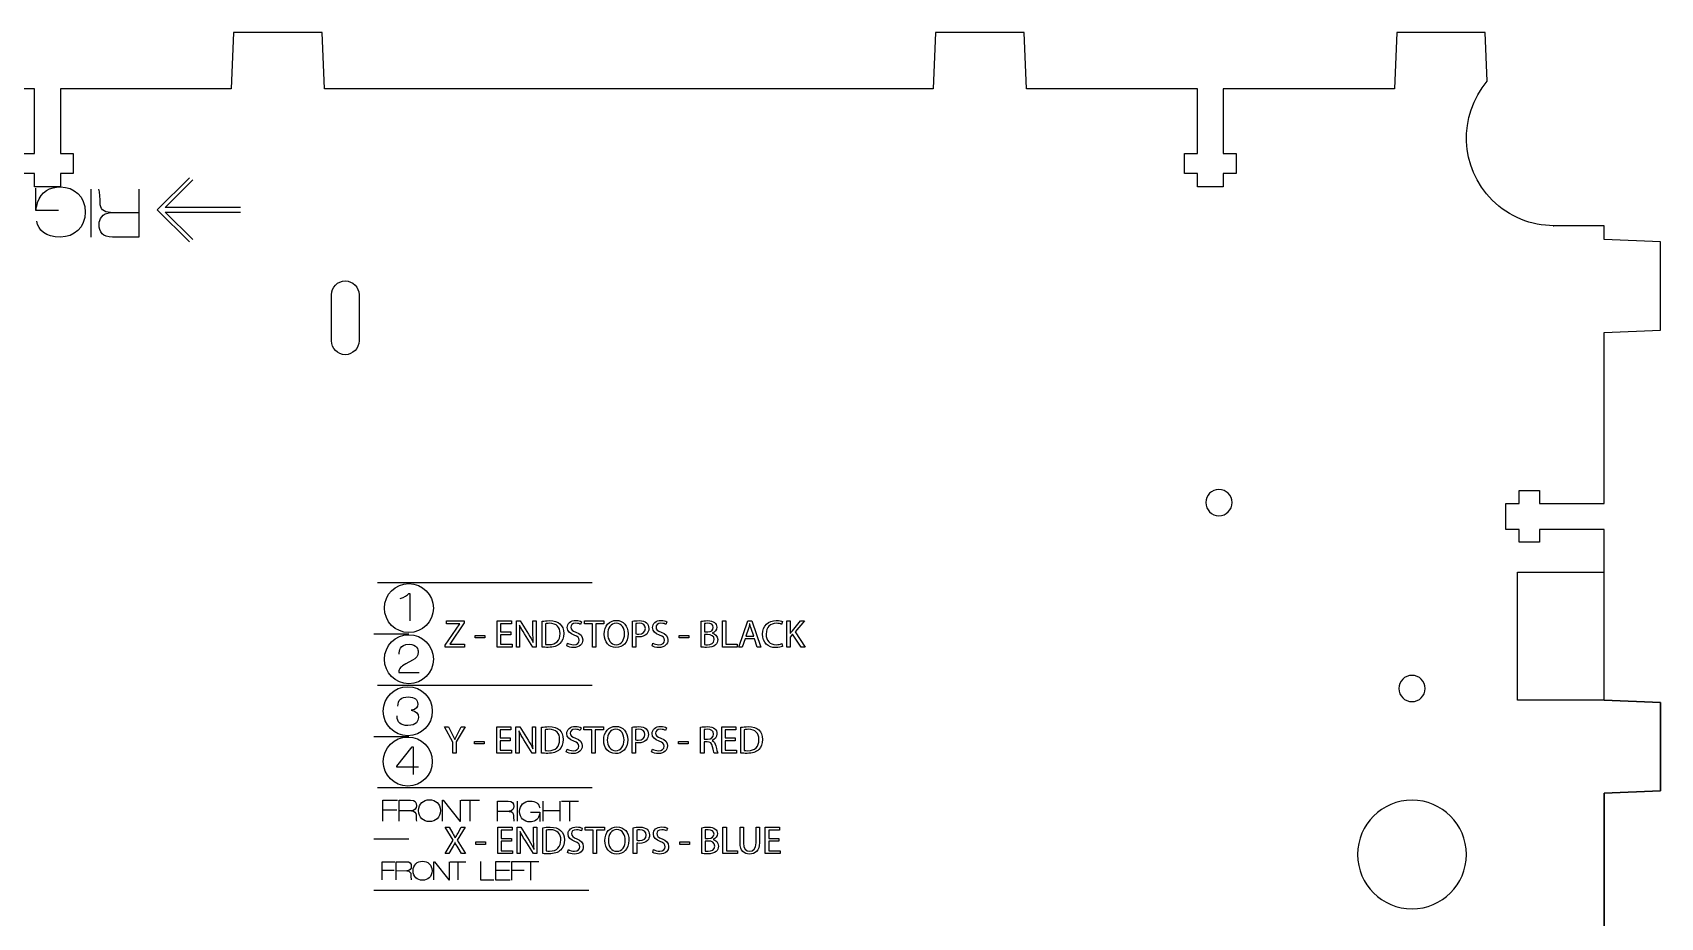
# Model space of a CAD drawing. Header units: millimetres. Extents: x -1200 to 608, y -610 to 472.
# Drawn here: x 431.5 to 608, y 353.8 to 449.9 of the extents above; entities that cross this region are included whole.
import ezdxf

# ---------------------------------------------------------------- set-up
doc = ezdxf.new("R2010")
doc.units = ezdxf.units.MM
for name, color, linetype, true_color in [('CHANGED_PARTS', 3, 'Continuous', 0x00ff00), ('CUTS', 1, 'Continuous', 0xff0000), ('ORIGIONAL_PARTS_THAT_WERE_', 6, 'Continuous', 0xff00ff), ('TEXT', 5, 'Continuous', 0x0000ff)]:
    doc.layers.add(name, color=color, linetype=linetype, true_color=true_color)

msp = doc.modelspace()

# ---------------------------------------------------------------- linework, layer by layer
at = {"layer": 'CHANGED_PARTS'}
for p, q in [((592.68, 398.76), (592.68, 400.16)), ((592.68, 400.16), (594.88, 400.16)), ((594.88, 400.16), (594.88, 398.76)), ((591.24, 395.95), (591.24, 398.76)), ((591.24, 398.76), (592.68, 398.76)), ((594.88, 398.76), (601.9, 398.76)), ((592.68, 395.95), (591.24, 395.95)), ((592.68, 394.56), (592.68, 395.95)), ((601.9, 395.95), (594.88, 395.95)), ((594.88, 395.95), (594.88, 394.56)), ((601.9, 391.32), (601.9, 395.95)), ((594.88, 394.56), (592.68, 394.56)), ((592.5, 377.42), (592.5, 391.32)), ((592.5, 391.32), (601.9, 391.32)), ((601.9, 377.42), (592.5, 377.42)), ((601.9, 377.42), (607.99, 377.17)), ((607.99, 377.17), (607.99, 367.57)), ((607.99, 367.57), (601.9, 367.32)), ((601.9, 367.32), (601.9, 340.36))]:
    msp.add_line(p, q, dxfattribs=at)
at = {"layer": 'CUTS', "color": 1, "true_color": 0xff0000}
for points in [[(589.22, 444.57), (589, 449.85), (579.4, 449.85), (579.15, 443.76), (560.6, 443.76), (560.6, 436.74), (562, 436.74), (562, 434.54), (560.6, 434.54), (560.6, 433.1), (557.8, 433.1), (557.8, 434.54), (556.4, 434.54), (556.4, 436.74), (557.8, 436.74), (557.8, 443.76), (539.25, 443.76), (539, 449.85), (529.4, 449.85), (529.15, 443.76), (463.16, 443.76), (462.91, 449.85), (453.31, 449.85), (453.06, 443.76), (434.53, 443.76), (434.53, 436.74), (435.93, 436.74), (435.93, 434.54), (434.53, 434.54), (434.53, 433.1), (431.73, 433.1), (431.73, 434.54), (430.33, 434.54)], [(430.33, 436.74), (431.73, 436.74), (431.73, 443.76), (413.16, 443.76)], [(601.9, 398.76), (601.9, 417.31), (607.99, 417.56), (607.99, 427.16), (601.9, 427.41), (601.9, 428.89), (596.36, 428.89), (596.42, 428.89)], [(463.91, 416.4), (463.91, 421.4)], [(466.91, 421.4), (466.91, 416.4), (466.91, 416.4)]]:
    msp.add_lwpolyline(points, dxfattribs=at)
for points in [[(589.74, 431.67), (586.21, 435.21), (586.04, 440.83), (589.22, 444.57)], [(596.42, 428.89), (594, 428.9), (591.59, 429.83), (589.74, 431.67)], [(463.91, 421.4), (463.91, 422.23), (464.58, 422.9), (465.41, 422.9)], [(465.41, 422.9), (466.24, 422.9), (466.91, 422.23), (466.91, 421.4)], [(465.41, 414.9), (464.58, 414.9), (463.91, 415.58), (463.91, 416.4)], [(466.91, 416.4), (466.91, 415.58), (466.24, 414.9), (465.41, 414.9)], [(560.12, 400.28), (559.33, 400.28), (558.7, 399.64), (558.7, 398.86)], [(558.7, 398.86), (558.7, 398.07), (559.33, 397.43), (560.12, 397.43)], [(561.55, 398.86), (561.55, 399.64), (560.91, 400.28), (560.12, 400.28)], [(560.12, 397.43), (560.91, 397.43), (561.55, 398.07), (561.55, 398.86)], [(581.05, 380.11), (580.27, 380.11), (579.63, 379.47), (579.63, 378.68)], [(582.48, 378.68), (582.48, 379.47), (581.84, 380.11), (581.05, 380.11)], [(579.63, 378.68), (579.63, 377.89), (580.27, 377.26), (581.05, 377.26)], [(581.05, 377.26), (581.84, 377.26), (582.48, 377.89), (582.48, 378.68)], [(581.06, 366.58), (577.8, 366.58), (575.15, 363.94), (575.16, 360.68)], [(586.95, 360.68), (586.95, 363.94), (584.31, 366.58), (581.06, 366.58)], [(575.16, 360.68), (575.16, 357.42), (577.8, 354.78), (581.06, 354.78)], [(581.06, 354.78), (584.31, 354.78), (586.95, 357.42), (586.95, 360.68)]]:
    msp.add_open_spline(points, degree=3, dxfattribs=at)
at = {"layer": 'ORIGIONAL_PARTS_THAT_WERE_', "color": 6, "true_color": 0xff00ff}
msp.add_lwpolyline([(601.9, 340.87), (601.9, 367.32), (607.99, 367.57), (607.99, 377.17), (601.9, 377.42), (601.9, 395.95), (594.88, 395.95), (594.88, 394.56), (592.68, 394.56), (592.68, 395.95), (591.24, 395.95), (591.24, 398.76), (592.68, 398.76), (592.68, 400.16), (594.88, 400.16), (594.88, 398.76), (601.9, 398.76), (601.9, 398.76)], dxfattribs=at)
at = {"layer": 'TEXT', "color": 5, "true_color": 0x0000ff}
for points in [[(434.34, 430.54), (431.88, 430.54), (431.88, 432.98)], [(437.86, 427.65), (437.86, 432.87)], [(443.04, 432.87), (443.04, 427.66), (440.17, 427.66)], [(448.52, 427.15), (445.04, 430.63), (448.52, 434.1)], [(454.07, 430.88), (445.9, 430.88), (448.9, 433.88)], [(439.97, 430.32), (439.98, 430.33)], [(439.98, 430.33), (443.04, 430.34)], [(448.89, 427.39), (445.9, 430.38), (454.07, 430.38)], [(468.9, 390.17), (492.18, 390.17)], [(472.3, 389.01), (472.42, 389.01), (472.42, 386.03)], [(476.25, 383.39), (477.83, 385.7), (477.83, 385.72), (476.39, 385.72), (476.39, 386.03), (478.31, 386.03), (478.31, 385.8), (476.74, 383.5), (476.74, 383.48), (478.33, 383.48), (478.33, 383.17), (476.25, 383.17), (476.25, 383.39), (476.25, 383.39)], [(483.35, 384.51), (482.25, 384.51), (482.25, 383.48), (483.49, 383.48), (483.49, 383.17), (481.88, 383.17), (481.88, 386.03), (483.42, 386.03), (483.42, 385.72), (482.25, 385.72), (482.25, 384.82), (483.35, 384.82), (483.35, 384.51), (483.35, 384.51)], [(483.96, 383.17), (483.96, 386.03), (484.37, 386.03), (485.28, 384.58)], [(484.3, 385.57), (484.29, 385.57)], [(485.76, 384.83), (485.76, 386.03), (486.1, 386.03), (486.1, 383.17), (485.73, 383.17), (484.83, 384.62)], [(486.75, 383.18), (486.75, 385.98), (486.75, 385.98)], [(487.12, 385.72), (487.12, 383.46), (487.12, 383.46)], [(491.03, 385.93), (490.93, 385.63)], [(492.2, 385.71), (491.33, 385.71), (491.33, 386.03), (493.44, 386.03), (493.44, 385.71), (492.57, 385.71), (492.57, 383.17), (492.2, 383.17), (492.2, 385.71), (492.2, 385.71)], [(496.93, 384.32), (496.93, 383.17), (496.56, 383.17), (496.56, 385.99), (496.56, 385.99)], [(496.93, 385.73), (496.93, 384.62), (496.93, 384.62)], [(500.28, 385.93), (500.18, 385.63)], [(504, 383.18), (504, 385.98), (504, 385.98)], [(504.36, 385.74), (504.36, 384.82), (504.36, 384.82)], [(504.36, 384.82), (504.7, 384.82)], [(506.29, 386.03), (506.66, 386.03), (506.66, 383.48), (507.88, 383.48), (507.88, 383.17), (506.29, 383.17), (506.29, 386.03), (506.29, 386.03)], [(508.75, 384.07), (508.45, 383.17), (508.07, 383.17), (509.05, 386.03), (509.49, 386.03), (510.46, 383.17), (510.07, 383.17), (509.76, 384.07), (508.75, 384.07), (508.75, 384.07)], [(509.11, 385.18), (508.83, 384.36), (509.69, 384.36), (509.69, 384.36)], [(509.26, 385.7), (509.25, 385.7)], [(509.69, 384.36), (509.41, 385.18)], [(512.81, 385.95), (512.72, 385.64)], [(513.27, 386.03), (513.64, 386.03), (513.64, 384.65), (513.65, 384.65)], [(513.88, 384.96), (514.75, 386.03), (515.2, 386.03), (514.17, 384.82), (515.28, 383.17), (514.85, 383.17), (513.91, 384.57), (513.64, 384.26), (513.64, 383.17), (513.27, 383.17), (513.27, 386.03), (513.27, 386.03)], [(468.52, 384.61), (472.31, 384.61)], [(479.49, 384.45), (480.53, 384.45), (480.53, 384.18), (479.49, 384.18), (479.49, 384.45), (479.49, 384.45)], [(484.31, 384.39), (484.31, 383.17), (483.96, 383.17), (483.96, 383.17)], [(485.79, 383.66), (485.8, 383.66)], [(489.43, 383.31), (489.52, 383.62), (489.52, 383.62)], [(498.67, 383.31), (498.77, 383.62), (498.77, 383.62)], [(501.6, 384.45), (502.65, 384.45), (502.65, 384.18), (501.6, 384.18), (501.6, 384.45), (501.6, 384.45)], [(504.67, 384.54), (504.36, 384.54), (504.36, 383.45), (504.36, 383.45)], [(505.21, 384.71), (505.21, 384.7)], [(512.73, 383.56), (512.8, 383.26), (512.8, 383.26)], [(472.71, 381.75), (471.98, 381.37)], [(471.21, 380.44), (473.42, 380.44)], [(468.9, 379.05), (492.18, 379.05)], [(472.57, 376.33), (472.57, 376.32)], [(477.08, 371.67), (477.08, 372.88), (476.18, 374.53), (476.6, 374.53), (477, 373.74)], [(477.58, 373.74), (477.99, 374.53), (478.41, 374.53), (477.45, 372.89), (477.45, 371.67), (477.08, 371.67), (477.08, 371.67)], [(483.3, 373.01), (482.2, 373.01), (482.2, 371.98), (483.43, 371.98), (483.43, 371.67), (481.83, 371.67), (481.83, 374.53), (483.37, 374.53), (483.37, 374.22), (482.2, 374.22), (482.2, 373.32), (483.3, 373.32), (483.3, 373.01), (483.3, 373.01)], [(483.91, 371.67), (483.91, 374.53), (484.32, 374.53), (485.23, 373.08)], [(485.71, 373.33), (485.71, 374.53), (486.05, 374.53), (486.05, 371.67), (485.68, 371.67), (484.78, 373.12)], [(486.7, 371.68), (486.7, 374.48), (486.7, 374.48)], [(487.07, 374.22), (487.07, 371.96), (487.07, 371.96)], [(490.98, 374.43), (490.88, 374.13)], [(492.15, 374.21), (491.28, 374.21), (491.28, 374.53), (493.39, 374.53), (493.39, 374.21), (492.52, 374.21), (492.52, 371.67), (492.15, 371.67), (492.15, 374.21), (492.15, 374.21)], [(496.88, 372.82), (496.88, 371.67), (496.51, 371.67), (496.51, 374.49), (496.51, 374.49)], [(496.88, 374.23), (496.88, 373.12), (496.88, 373.12)], [(500.23, 374.43), (500.13, 374.13)], [(504.66, 372.91), (504.31, 372.91), (504.31, 371.67), (503.94, 371.67), (503.94, 374.49), (503.94, 374.49)], [(504.31, 374.23), (504.31, 373.19), (504.31, 373.19)], [(507.69, 373.01), (506.59, 373.01), (506.59, 371.98), (507.83, 371.98), (507.83, 371.67), (506.22, 371.67), (506.22, 374.53), (507.76, 374.53), (507.76, 374.22), (506.59, 374.22), (506.59, 373.32), (507.69, 373.32), (507.69, 373.01), (507.69, 373.01)], [(508.31, 371.68), (508.31, 374.48), (508.31, 374.48)], [(508.67, 374.22), (508.67, 371.96), (508.67, 371.96)], [(468.52, 373.49), (472.31, 373.49)], [(477.28, 373.15), (477.29, 373.15)], [(479.44, 372.95), (480.48, 372.95), (480.48, 372.68), (479.44, 372.68), (479.44, 372.95), (479.44, 372.95)], [(484.26, 372.89), (484.26, 371.67), (483.91, 371.67), (483.91, 371.67)], [(484.25, 374.07), (484.23, 374.07)], [(501.55, 372.95), (502.6, 372.95), (502.6, 372.68), (501.55, 372.68), (501.55, 372.95), (501.55, 372.95)], [(504.31, 373.19), (504.69, 373.19)], [(505.17, 373.04), (505.17, 373.03)], [(472.77, 370.16), (471.01, 370.16), (471.01, 370.27), (472.66, 372.35), (472.77, 372.35), (472.77, 370.16)], [(485.74, 372.16), (485.75, 372.16)], [(489.37, 371.81), (489.47, 372.12), (489.47, 372.12)], [(498.62, 371.81), (498.72, 372.12), (498.72, 372.12)], [(505.8, 371.67), (505.42, 371.67)], [(473.37, 370.16), (472.77, 370.16), (472.77, 369.37)], [(468.9, 367.93), (492.18, 367.93)], [(469.49, 364.3), (469.49, 366.57), (471.09, 366.57)], [(469.49, 365.52), (470.99, 365.52)], [(471.25, 364.3), (471.25, 366.57), (472.5, 366.57)], [(472.59, 365.41), (472.59, 365.41), (471.25, 365.4)], [(475.95, 364.3), (475.95, 366.57), (476.04, 366.57), (477.82, 364.3), (477.9, 364.3), (477.9, 366.57)], [(477.99, 366.57), (479.95, 366.57)], [(478.97, 364.3), (478.97, 366.57)], [(481.91, 364.31), (481.91, 366.47), (483.09, 366.47)], [(483.17, 365.37), (483.17, 365.36), (481.91, 365.36)], [(484.05, 366.47), (484.05, 364.31)], [(486.85, 364.31), (486.85, 366.47)], [(486.85, 365.47), (488.69, 365.47)], [(488.69, 366.47), (488.69, 364.31)], [(488.84, 366.47), (490.7, 366.47)], [(489.74, 364.31), (489.74, 366.45)], [(477, 361.4), (476.65, 360.77), (476.23, 360.77), (477.1, 362.22), (476.26, 363.63), (476.69, 363.63), (477.07, 362.96)], [(477.6, 362.96), (477.99, 363.63), (478.41, 363.63), (477.55, 362.24), (478.43, 360.77), (478.01, 360.77), (478.01, 360.77)], [(483.43, 362.11), (482.33, 362.11), (482.33, 361.08), (483.56, 361.08), (483.56, 360.77), (481.95, 360.77), (481.95, 363.63), (483.5, 363.63), (483.5, 363.32), (482.33, 363.32), (482.33, 362.42), (483.43, 362.42), (483.43, 362.11), (483.43, 362.11)], [(484.04, 360.77), (484.04, 363.63), (484.45, 363.63), (485.36, 362.18)], [(485.83, 362.43), (485.83, 363.63), (486.18, 363.63), (486.18, 360.77), (485.81, 360.77), (484.9, 362.22)], [(485.5, 365.28), (486.52, 365.28), (486.52, 364.27)], [(486.83, 360.78), (486.83, 363.58), (486.83, 363.58)], [(492.27, 363.31), (491.41, 363.31), (491.41, 363.63), (493.52, 363.63), (493.52, 363.31), (492.65, 363.31), (492.65, 360.77), (492.27, 360.77), (492.27, 363.31), (492.27, 363.31)], [(497.01, 361.92), (497.01, 360.77), (496.64, 360.77), (496.64, 363.59), (496.64, 363.59)], [(504.07, 360.78), (504.07, 363.58), (504.07, 363.58)], [(506.36, 363.63), (506.73, 363.63), (506.73, 361.08), (507.95, 361.08), (507.95, 360.77), (506.36, 360.77), (506.36, 363.63), (506.36, 363.63)], [(508.21, 361.95), (508.21, 363.63), (508.58, 363.63), (508.58, 363.63)], [(508.58, 363.63), (508.58, 361.93)], [(509.94, 361.93), (509.94, 363.63), (510.31, 363.63), (510.31, 361.96)], [(512.42, 362.11), (511.32, 362.11), (511.32, 361.08), (512.56, 361.08), (512.56, 360.77), (510.95, 360.77), (510.95, 363.63), (512.49, 363.63), (512.49, 363.32), (511.32, 363.32), (511.32, 362.42), (512.42, 362.42), (512.42, 362.11), (512.42, 362.11)], [(468.52, 362.37), (472.31, 362.37)], [(477.31, 361.97), (477.3, 361.97)], [(477.33, 362.48), (477.34, 362.48)], [(479.57, 362.05), (480.61, 362.05), (480.61, 361.78), (479.57, 361.78), (479.57, 362.05), (479.57, 362.05)], [(484.39, 361.99), (484.39, 360.77), (484.04, 360.77), (484.04, 360.77)], [(484.37, 363.17), (484.36, 363.17)], [(487.19, 363.32), (487.19, 361.06), (487.19, 361.06)], [(491.11, 363.53), (491.01, 363.23)], [(497.01, 363.33), (497.01, 362.22), (497.01, 362.22)], [(500.35, 363.53), (500.25, 363.23)], [(501.68, 362.05), (502.73, 362.05), (502.73, 361.78), (501.68, 361.78), (501.68, 362.05), (501.68, 362.05)], [(504.44, 363.34), (504.44, 362.42), (504.44, 362.42)], [(504.44, 362.42), (504.77, 362.42)], [(504.74, 362.14), (504.44, 362.14), (504.44, 361.05), (504.44, 361.05)], [(505.28, 362.31), (505.28, 362.3)], [(478.01, 360.77), (477.64, 361.4)], [(485.86, 361.26), (485.88, 361.26)], [(489.5, 360.91), (489.6, 361.22), (489.6, 361.22)], [(498.75, 360.91), (498.84, 361.22), (498.84, 361.22)], [(469.4, 357.93), (469.4, 359.9), (470.79, 359.9)], [(469.4, 358.98), (470.71, 358.98)], [(470.93, 357.93), (470.93, 359.9), (472.02, 359.9)], [(472.09, 358.89), (470.93, 358.88)], [(472.1, 358.89), (472.09, 358.89)], [(475.02, 357.93), (475.02, 359.9), (475.09, 359.9), (476.65, 357.93), (476.71, 357.93), (476.71, 359.9)], [(476.79, 359.9), (478.5, 359.9)], [(477.65, 357.93), (477.65, 359.9)], [(481.52, 357.91), (480.11, 357.91), (480.11, 359.92)], [(483.3, 357.91), (481.72, 357.91), (481.72, 359.92), (483.28, 359.92)], [(481.72, 358.99), (483.22, 358.99)], [(483.47, 357.91), (483.47, 359.92), (484.88, 359.92)], [(483.47, 358.99), (484.8, 358.99)], [(484.66, 359.92), (486.4, 359.92)], [(485.54, 357.91), (485.54, 359.92)], [(468.52, 356.81), (491.81, 356.81)]]:
    msp.add_lwpolyline(points, dxfattribs=at)
for points in [[(432.06, 431.41), (432.43, 432.61), (433.44, 433.1), (434.53, 433.1)], [(434.53, 433.1), (436.02, 433.1), (437.23, 432.1), (437.23, 430.38)], [(438.83, 431.43), (438.83, 431.62), (438.81, 432.66), (438.71, 432.87)], [(431.88, 430.54), (431.96, 431.14), (432.06, 431.41), (432.06, 431.41)], [(439.98, 430.33), (439.18, 430.34), (438.83, 430.71), (438.83, 431.43)], [(434.53, 427.66), (432.9, 427.66), (432.15, 428.38), (431.96, 429.39)], [(437.23, 430.38), (437.23, 428.66), (436.02, 427.66), (434.53, 427.66)], [(438.73, 429.08), (438.73, 429.57), (439.07, 430.27), (439.97, 430.32)], [(440.17, 427.66), (439.13, 427.66), (438.73, 428.15), (438.73, 429.08)], [(469.66, 387.42), (469.66, 388.89), (470.85, 390.07), (472.31, 390.07)], [(472.31, 390.07), (473.78, 390.07), (474.97, 388.88), (474.97, 387.42)], [(471.37, 388.44), (471.82, 388.56), (472.13, 388.8), (472.3, 389.01)], [(472.31, 384.76), (470.85, 384.76), (469.66, 385.95), (469.66, 387.42)], [(474.97, 387.42), (474.97, 385.95), (473.78, 384.76), (472.31, 384.76)], [(484.29, 385.57), (484.31, 385.21), (484.31, 384.87), (484.31, 384.39)], [(484.83, 384.62), (484.63, 384.94), (484.44, 385.26), (484.3, 385.57)], [(485.8, 383.66), (485.77, 384.04), (485.76, 384.39), (485.76, 384.83)], [(486.75, 385.98), (486.97, 386.02), (487.24, 386.05), (487.53, 386.05)], [(487.55, 385.76), (487.36, 385.76), (487.22, 385.74), (487.12, 385.72)], [(487.53, 386.05), (488.06, 386.05), (488.44, 385.92), (488.69, 385.69)], [(488.7, 384.65), (488.71, 385.33), (488.33, 385.76), (487.55, 385.76)], [(488.69, 385.69), (488.95, 385.46), (489.09, 385.13), (489.09, 384.67)], [(489.48, 385.3), (489.48, 385.74), (489.85, 386.07), (490.41, 386.07)], [(490.24, 384.49), (489.77, 384.65), (489.48, 384.9), (489.48, 385.3)], [(490.39, 385.77), (490, 385.77), (489.86, 385.53), (489.86, 385.34)], [(489.86, 385.34), (489.86, 385.07), (490.03, 384.94), (490.42, 384.79)], [(490.93, 385.63), (490.84, 385.69), (490.65, 385.77), (490.39, 385.77)], [(490.41, 386.07), (490.69, 386.07), (490.91, 386), (491.03, 385.93)], [(490.42, 384.79), (490.91, 384.6), (491.15, 384.37), (491.15, 383.95)], [(493.48, 384.58), (493.48, 385.48), (494.03, 386.08), (494.8, 386.08)], [(494.78, 385.78), (494.17, 385.78), (493.87, 385.21), (493.87, 384.59)], [(495.69, 384.61), (495.69, 385.18), (495.4, 385.78), (494.78, 385.78)], [(494.8, 386.08), (495.58, 386.08), (496.08, 385.48), (496.08, 384.63)], [(496.56, 385.99), (496.74, 386.02), (496.97, 386.05), (497.27, 386.05)], [(497.28, 385.76), (497.12, 385.76), (496.99, 385.74), (496.93, 385.73)], [(497.24, 384.59), (497.68, 384.59), (497.95, 384.81), (497.95, 385.19)], [(497.27, 386.05), (497.63, 386.05), (497.9, 385.96), (498.07, 385.81)], [(497.95, 385.19), (497.95, 385.57), (497.68, 385.76), (497.28, 385.76)], [(498.07, 385.81), (498.22, 385.67), (498.32, 385.47), (498.32, 385.21)], [(498.32, 385.21), (498.32, 384.96), (498.24, 384.75), (498.1, 384.6)], [(498.73, 385.3), (498.73, 385.74), (499.1, 386.07), (499.65, 386.07)], [(499.48, 384.49), (499.02, 384.65), (498.73, 384.9), (498.73, 385.3)], [(499.64, 385.77), (499.25, 385.77), (499.1, 385.53), (499.1, 385.34)], [(499.1, 385.34), (499.1, 385.07), (499.28, 384.94), (499.67, 384.79)], [(500.18, 385.63), (500.09, 385.69), (499.9, 385.77), (499.64, 385.77)], [(499.65, 386.07), (499.94, 386.07), (500.16, 386), (500.28, 385.93)], [(499.67, 384.79), (500.15, 384.6), (500.39, 384.37), (500.39, 383.95)], [(504, 385.98), (504.16, 386.02), (504.42, 386.05), (504.67, 386.05)], [(504.69, 385.76), (504.52, 385.76), (504.42, 385.75), (504.36, 385.74)], [(504.67, 386.05), (505.04, 386.05), (505.27, 385.98), (505.45, 385.84)], [(505.31, 385.3), (505.31, 385.63), (505.06, 385.76), (504.69, 385.76)], [(504.7, 384.82), (505.08, 384.82), (505.31, 385.02), (505.31, 385.3)], [(505.69, 385.34), (505.69, 385.06), (505.5, 384.82), (505.21, 384.71)], [(505.45, 385.84), (505.6, 385.73), (505.69, 385.56), (505.69, 385.34)], [(509.25, 385.7), (509.21, 385.53), (509.16, 385.36), (509.11, 385.18)], [(509.41, 385.18), (509.34, 385.37), (509.3, 385.53), (509.26, 385.7)], [(510.65, 384.57), (510.65, 385.47), (511.25, 386.07), (512.14, 386.07)], [(512.15, 385.76), (511.48, 385.76), (511.04, 385.34), (511.04, 384.59)], [(512.14, 386.07), (512.49, 386.07), (512.72, 386), (512.81, 385.95)], [(512.72, 385.64), (512.58, 385.71), (512.39, 385.76), (512.15, 385.76)], [(513.65, 384.65), (513.73, 384.76), (513.8, 384.86), (513.88, 384.96)], [(469.66, 381.86), (469.66, 383.33), (470.85, 384.52), (472.31, 384.52)], [(471.27, 382.43), (471.27, 382.75), (471.28, 383.48), (472.33, 383.48)], [(472.31, 384.52), (473.78, 384.52), (474.97, 383.33), (474.97, 381.86)], [(472.33, 383.48), (473.17, 383.48), (473.33, 382.93), (473.33, 382.65)], [(485.28, 384.58), (485.49, 384.25), (485.66, 383.95), (485.79, 383.66)], [(487.42, 383.15), (487.15, 383.15), (486.94, 383.16), (486.75, 383.18)], [(487.12, 383.46), (487.21, 383.45), (487.35, 383.45), (487.49, 383.45)], [(488.68, 383.56), (488.41, 383.29), (487.97, 383.15), (487.42, 383.15)], [(487.49, 383.45), (488.28, 383.45), (488.7, 383.88), (488.7, 384.65)], [(489.09, 384.67), (489.09, 384.2), (488.95, 383.82), (488.68, 383.56)], [(490.15, 383.13), (489.88, 383.13), (489.58, 383.21), (489.43, 383.31)], [(489.52, 383.62), (489.69, 383.52), (489.92, 383.44), (490.18, 383.44)], [(491.15, 383.95), (491.15, 383.51), (490.83, 383.13), (490.15, 383.13)], [(490.18, 383.44), (490.55, 383.44), (490.77, 383.64), (490.77, 383.92)], [(490.77, 383.92), (490.77, 384.19), (490.62, 384.34), (490.24, 384.49)], [(494.76, 383.13), (494, 383.13), (493.48, 383.72), (493.48, 384.58)], [(493.87, 384.59), (493.87, 383.97), (494.2, 383.43), (494.78, 383.43)], [(496.08, 384.63), (496.08, 383.65), (495.49, 383.13), (494.76, 383.13)], [(494.78, 383.43), (495.36, 383.43), (495.69, 383.97), (495.69, 384.61)], [(496.93, 384.62), (497.01, 384.6), (497.11, 384.59), (497.24, 384.59)], [(497.23, 384.29), (497.12, 384.29), (497.02, 384.3), (496.93, 384.32)], [(498.1, 384.6), (497.9, 384.4), (497.59, 384.29), (497.23, 384.29)], [(499.4, 383.13), (499.12, 383.13), (498.82, 383.21), (498.67, 383.31)], [(498.77, 383.62), (498.93, 383.52), (499.17, 383.44), (499.42, 383.44)], [(500.39, 383.95), (500.39, 383.51), (500.07, 383.13), (499.4, 383.13)], [(499.42, 383.44), (499.8, 383.44), (500.02, 383.64), (500.02, 383.92)], [(500.02, 383.92), (500.02, 384.19), (499.87, 384.34), (499.48, 384.49)], [(504.57, 383.15), (504.31, 383.15), (504.12, 383.17), (504, 383.18)], [(504.36, 383.45), (504.44, 383.44), (504.54, 383.44), (504.67, 383.44)], [(505.55, 383.42), (505.35, 383.23), (505.03, 383.15), (504.57, 383.15)], [(505.41, 383.99), (505.41, 384.38), (505.07, 384.54), (504.67, 384.54)], [(504.67, 383.44), (505.05, 383.44), (505.41, 383.58), (505.41, 383.99)], [(505.21, 384.7), (505.48, 384.63), (505.79, 384.41), (505.79, 383.99)], [(505.79, 383.99), (505.79, 383.74), (505.7, 383.55), (505.55, 383.42)], [(512.05, 383.13), (511.25, 383.13), (510.65, 383.64), (510.65, 384.57)], [(511.04, 384.59), (511.04, 383.88), (511.44, 383.44), (512.13, 383.44)], [(512.8, 383.26), (512.67, 383.2), (512.4, 383.13), (512.05, 383.13)], [(512.13, 383.44), (512.36, 383.44), (512.58, 383.49), (512.73, 383.56)], [(472.31, 379.21), (470.85, 379.21), (469.66, 380.39), (469.66, 381.86)], [(471.98, 381.37), (471.44, 381.06), (471.21, 380.88), (471.21, 380.44)], [(474.97, 381.86), (474.97, 380.39), (473.78, 379.21), (472.31, 379.21)], [(473.33, 382.65), (473.33, 382.21), (473.07, 381.96), (472.71, 381.75)], [(469.53, 376.23), (469.53, 377.69), (470.72, 378.88), (472.19, 378.88)], [(471.12, 376.78), (471.15, 377.4), (471.42, 377.78), (472.25, 377.78)], [(472.19, 378.88), (473.66, 378.88), (474.85, 377.69), (474.85, 376.23)], [(472.25, 377.78), (472.96, 377.78), (473.27, 377.46), (473.27, 377)], [(472.19, 373.57), (470.72, 373.57), (469.53, 374.76), (469.53, 376.23)], [(474.85, 376.23), (474.85, 374.76), (473.66, 373.57), (472.19, 373.57)], [(473.27, 377), (473.27, 376.71), (473.1, 376.39), (472.57, 376.33)], [(472.57, 376.32), (473.15, 376.26), (473.34, 375.93), (473.34, 375.53)], [(471.04, 375.65), (471.04, 375.68), (471.04, 375.71), (471.04, 375.74)], [(472.19, 374.67), (471.41, 374.67), (471.04, 375.06), (471.04, 375.65)], [(473.34, 375.53), (473.34, 375.2), (473.13, 374.67), (472.19, 374.67)], [(486.7, 374.48), (486.92, 374.52), (487.19, 374.55), (487.48, 374.55)], [(487.5, 374.26), (487.31, 374.26), (487.16, 374.24), (487.07, 374.22)], [(487.48, 374.55), (488.01, 374.55), (488.39, 374.42), (488.64, 374.19)], [(488.65, 373.15), (488.66, 373.83), (488.28, 374.26), (487.5, 374.26)], [(488.64, 374.19), (488.89, 373.96), (489.04, 373.63), (489.04, 373.17)], [(489.43, 373.8), (489.43, 374.24), (489.8, 374.57), (490.36, 374.57)], [(490.34, 374.27), (489.95, 374.27), (489.81, 374.04), (489.81, 373.84)], [(490.88, 374.13), (490.79, 374.19), (490.6, 374.27), (490.34, 374.27)], [(490.36, 374.57), (490.64, 374.57), (490.86, 374.5), (490.98, 374.43)], [(493.43, 373.08), (493.43, 373.98), (493.98, 374.58), (494.75, 374.58)], [(494.73, 374.28), (494.12, 374.28), (493.82, 373.71), (493.82, 373.09)], [(495.64, 373.11), (495.64, 373.68), (495.35, 374.28), (494.73, 374.28)], [(494.75, 374.58), (495.53, 374.58), (496.03, 373.98), (496.03, 373.13)], [(496.51, 374.49), (496.69, 374.52), (496.92, 374.55), (497.22, 374.55)], [(497.23, 374.26), (497.07, 374.26), (496.94, 374.24), (496.88, 374.23)], [(497.22, 374.55), (497.58, 374.55), (497.85, 374.46), (498.02, 374.31)], [(497.9, 373.69), (497.9, 374.07), (497.63, 374.26), (497.23, 374.26)], [(498.02, 374.31), (498.17, 374.17), (498.27, 373.97), (498.27, 373.71)], [(498.68, 373.8), (498.68, 374.24), (499.05, 374.57), (499.6, 374.57)], [(499.59, 374.27), (499.2, 374.27), (499.05, 374.04), (499.05, 373.84)], [(500.13, 374.13), (500.04, 374.19), (499.85, 374.27), (499.59, 374.27)], [(499.6, 374.57), (499.89, 374.57), (500.11, 374.5), (500.23, 374.43)], [(503.94, 374.49), (504.13, 374.52), (504.4, 374.55), (504.65, 374.55)], [(504.68, 374.26), (504.5, 374.26), (504.38, 374.25), (504.31, 374.23)], [(504.65, 374.55), (505.05, 374.55), (505.3, 374.47), (505.48, 374.31)], [(505.33, 373.73), (505.33, 374.1), (505.07, 374.26), (504.68, 374.26)], [(505.48, 374.31), (505.62, 374.19), (505.7, 373.99), (505.7, 373.77)], [(508.31, 374.48), (508.53, 374.52), (508.8, 374.55), (509.09, 374.55)], [(509.11, 374.26), (508.91, 374.26), (508.77, 374.24), (508.67, 374.22)], [(509.09, 374.55), (509.62, 374.55), (509.99, 374.42), (510.24, 374.19)], [(510.26, 373.15), (510.26, 373.83), (509.88, 374.26), (509.11, 374.26)], [(510.24, 374.19), (510.5, 373.96), (510.65, 373.63), (510.65, 373.17)], [(469.53, 370.76), (469.53, 372.23), (470.72, 373.42), (472.19, 373.42)], [(472.19, 373.42), (473.66, 373.42), (474.85, 372.23), (474.85, 370.76)], [(477, 373.74), (477.11, 373.52), (477.19, 373.35), (477.28, 373.15)], [(477.29, 373.15), (477.37, 373.34), (477.47, 373.52), (477.58, 373.74)], [(484.23, 374.07), (484.26, 373.71), (484.26, 373.37), (484.26, 372.89)], [(484.78, 373.12), (484.58, 373.44), (484.39, 373.76), (484.25, 374.07)], [(485.23, 373.08), (485.44, 372.75), (485.61, 372.45), (485.74, 372.16)], [(485.75, 372.16), (485.72, 372.54), (485.71, 372.89), (485.71, 373.33)], [(487.44, 371.94), (488.23, 371.94), (488.65, 372.38), (488.65, 373.15)], [(489.04, 373.17), (489.04, 372.7), (488.89, 372.32), (488.63, 372.06)], [(490.19, 372.99), (489.72, 373.15), (489.43, 373.4), (489.43, 373.8)], [(489.81, 373.84), (489.81, 373.57), (489.98, 373.44), (490.37, 373.29)], [(491.1, 372.45), (491.1, 372.01), (490.77, 371.63), (490.1, 371.63)], [(490.13, 371.94), (490.5, 371.94), (490.72, 372.14), (490.72, 372.42)], [(490.72, 372.42), (490.72, 372.69), (490.57, 372.84), (490.19, 372.99)], [(490.37, 373.29), (490.86, 373.1), (491.1, 372.87), (491.1, 372.45)], [(494.71, 371.63), (493.95, 371.63), (493.43, 372.22), (493.43, 373.08)], [(493.82, 373.09), (493.82, 372.47), (494.15, 371.93), (494.73, 371.93)], [(496.03, 373.13), (496.03, 372.15), (495.44, 371.63), (494.71, 371.63)], [(494.73, 371.93), (495.31, 371.93), (495.64, 372.47), (495.64, 373.11)], [(496.88, 373.12), (496.96, 373.1), (497.06, 373.09), (497.18, 373.09)], [(497.18, 372.79), (497.07, 372.79), (496.96, 372.8), (496.88, 372.82)], [(497.18, 373.09), (497.63, 373.09), (497.9, 373.31), (497.9, 373.69)], [(498.05, 373.1), (497.85, 372.9), (497.54, 372.79), (497.18, 372.79)], [(498.27, 373.71), (498.27, 373.46), (498.19, 373.25), (498.05, 373.1)], [(499.43, 372.99), (498.97, 373.15), (498.68, 373.4), (498.68, 373.8)], [(499.05, 373.84), (499.05, 373.57), (499.23, 373.44), (499.62, 373.29)], [(500.34, 372.45), (500.34, 372.01), (500.02, 371.63), (499.35, 371.63)], [(499.37, 371.94), (499.75, 371.94), (499.97, 372.14), (499.97, 372.42)], [(499.97, 372.42), (499.97, 372.69), (499.82, 372.84), (499.43, 372.99)], [(499.62, 373.29), (500.1, 373.1), (500.34, 372.87), (500.34, 372.45)], [(505.24, 372.36), (505.15, 372.75), (504.99, 372.9), (504.66, 372.91)], [(504.69, 373.19), (505.08, 373.19), (505.33, 373.41), (505.33, 373.73)], [(505.7, 373.77), (505.7, 373.4), (505.46, 373.15), (505.17, 373.04)], [(505.17, 373.03), (505.38, 372.96), (505.52, 372.75), (505.58, 372.46)], [(505.58, 372.46), (505.68, 372.06), (505.74, 371.78), (505.8, 371.67)], [(509.05, 371.94), (509.84, 371.94), (510.26, 372.38), (510.26, 373.15)], [(510.65, 373.17), (510.65, 372.7), (510.5, 372.32), (510.24, 372.06)], [(472.19, 368.1), (470.72, 368.1), (469.53, 369.29), (469.53, 370.76)], [(474.85, 370.76), (474.85, 369.29), (473.66, 368.1), (472.19, 368.1)], [(487.37, 371.65), (487.1, 371.65), (486.89, 371.66), (486.7, 371.68)], [(487.07, 371.96), (487.16, 371.95), (487.3, 371.94), (487.44, 371.94)], [(488.63, 372.06), (488.36, 371.79), (487.92, 371.65), (487.37, 371.65)], [(490.1, 371.63), (489.83, 371.63), (489.53, 371.71), (489.37, 371.81)], [(489.47, 372.12), (489.64, 372.02), (489.87, 371.94), (490.13, 371.94)], [(499.35, 371.63), (499.07, 371.63), (498.77, 371.71), (498.62, 371.81)], [(498.72, 372.12), (498.88, 372.02), (499.12, 371.94), (499.37, 371.94)], [(505.42, 371.67), (505.38, 371.76), (505.31, 372), (505.24, 372.36)], [(508.97, 371.65), (508.71, 371.65), (508.49, 371.66), (508.31, 371.68)], [(508.67, 371.96), (508.77, 371.95), (508.9, 371.94), (509.05, 371.94)], [(510.24, 372.06), (509.97, 371.79), (509.53, 371.65), (508.97, 371.65)], [(472.5, 366.57), (472.96, 366.57), (473.13, 366.36), (473.13, 365.95)], [(473.13, 365.95), (473.13, 365.74), (472.98, 365.44), (472.59, 365.41)], [(472.59, 365.41), (472.94, 365.4), (473.09, 365.24), (473.09, 364.93)], [(473.36, 365.44), (473.36, 366.19), (473.89, 366.62), (474.54, 366.62)], [(474.54, 364.25), (473.89, 364.25), (473.36, 364.69), (473.36, 365.44)], [(474.54, 366.62), (475.19, 366.62), (475.72, 366.19), (475.72, 365.44)], [(475.72, 365.44), (475.72, 364.69), (475.19, 364.25), (474.54, 364.25)], [(483.09, 366.47), (483.52, 366.47), (483.69, 366.26), (483.69, 365.88)], [(483.69, 365.88), (483.69, 365.67), (483.55, 365.39), (483.17, 365.37)], [(483.17, 365.36), (483.5, 365.36), (483.65, 365.2), (483.65, 364.91)], [(484.31, 365.34), (484.31, 366.05), (484.81, 366.47), (485.43, 366.47)], [(485.43, 364.22), (484.81, 364.22), (484.31, 364.63), (484.31, 365.34)], [(485.43, 366.47), (486.1, 366.47), (486.41, 366.17), (486.49, 365.75)], [(473.09, 364.93), (473.09, 364.85), (473.09, 364.4), (473.14, 364.3)], [(483.65, 364.91), (483.65, 364.83), (483.65, 364.4), (483.7, 364.31)], [(486.44, 364.92), (486.29, 364.42), (485.87, 364.22), (485.43, 364.22)], [(486.52, 365.28), (486.49, 365.03), (486.44, 364.92), (486.44, 364.92)], [(486.83, 363.58), (487.05, 363.62), (487.32, 363.65), (487.61, 363.65)], [(487.61, 363.65), (488.14, 363.65), (488.51, 363.52), (488.76, 363.29)], [(489.56, 362.9), (489.56, 363.34), (489.93, 363.67), (490.48, 363.67)], [(490.48, 363.67), (490.77, 363.67), (490.99, 363.61), (491.11, 363.53)], [(493.55, 362.18), (493.55, 363.08), (494.11, 363.68), (494.87, 363.68)], [(494.87, 363.68), (495.66, 363.68), (496.16, 363.08), (496.16, 362.23)], [(496.64, 363.59), (496.82, 363.62), (497.05, 363.65), (497.35, 363.65)], [(497.35, 363.65), (497.71, 363.65), (497.98, 363.56), (498.15, 363.41)], [(498.81, 362.9), (498.81, 363.34), (499.17, 363.67), (499.73, 363.67)], [(499.73, 363.67), (500.02, 363.67), (500.23, 363.61), (500.35, 363.53)], [(504.07, 363.58), (504.23, 363.62), (504.49, 363.65), (504.74, 363.65)], [(504.74, 363.65), (505.11, 363.65), (505.35, 363.58), (505.52, 363.44)], [(477.3, 361.97), (477.22, 361.8), (477.14, 361.65), (477, 361.4)], [(477.07, 362.96), (477.17, 362.77), (477.25, 362.63), (477.33, 362.48)], [(477.64, 361.4), (477.49, 361.65), (477.4, 361.8), (477.31, 361.97)], [(477.34, 362.48), (477.42, 362.64), (477.5, 362.78), (477.6, 362.96)], [(484.36, 363.17), (484.38, 362.81), (484.39, 362.47), (484.39, 361.99)], [(484.9, 362.22), (484.7, 362.54), (484.51, 362.86), (484.37, 363.17)], [(485.36, 362.18), (485.56, 361.85), (485.73, 361.55), (485.86, 361.26)], [(485.88, 361.26), (485.84, 361.64), (485.83, 361.99), (485.83, 362.43)], [(487.63, 363.36), (487.44, 363.36), (487.29, 363.34), (487.19, 363.32)], [(487.57, 361.05), (488.36, 361.05), (488.78, 361.49), (488.78, 362.26)], [(488.78, 362.26), (488.79, 362.93), (488.4, 363.36), (487.63, 363.36)], [(488.76, 363.29), (489.02, 363.06), (489.17, 362.73), (489.17, 362.27)], [(489.17, 362.27), (489.17, 361.8), (489.02, 361.42), (488.76, 361.16)], [(490.31, 362.09), (489.85, 362.26), (489.56, 362.5), (489.56, 362.9)], [(490.47, 363.37), (490.08, 363.37), (489.93, 363.14), (489.93, 362.94)], [(489.93, 362.94), (489.93, 362.67), (490.11, 362.54), (490.5, 362.39)], [(490.85, 361.52), (490.85, 361.79), (490.7, 361.94), (490.31, 362.09)], [(491.01, 363.23), (490.92, 363.29), (490.73, 363.37), (490.47, 363.37)], [(490.5, 362.39), (490.98, 362.2), (491.22, 361.97), (491.22, 361.55)], [(494.83, 360.73), (494.08, 360.73), (493.55, 361.32), (493.55, 362.18)], [(494.86, 363.38), (494.25, 363.38), (493.94, 362.81), (493.94, 362.19)], [(493.94, 362.19), (493.94, 361.57), (494.27, 361.03), (494.86, 361.03)], [(496.16, 362.23), (496.16, 361.25), (495.56, 360.73), (494.83, 360.73)], [(495.77, 362.21), (495.77, 362.78), (495.47, 363.38), (494.86, 363.38)], [(494.86, 361.03), (495.44, 361.03), (495.77, 361.57), (495.77, 362.21)], [(497.35, 363.36), (497.19, 363.36), (497.07, 363.34), (497.01, 363.33)], [(497.01, 362.22), (497.09, 362.2), (497.19, 362.19), (497.31, 362.19)], [(497.3, 361.89), (497.19, 361.89), (497.09, 361.9), (497.01, 361.92)], [(498.17, 362.2), (497.98, 362), (497.66, 361.89), (497.3, 361.89)], [(497.31, 362.19), (497.76, 362.19), (498.03, 362.41), (498.03, 362.79)], [(498.03, 362.79), (498.03, 363.17), (497.76, 363.36), (497.35, 363.36)], [(498.15, 363.41), (498.3, 363.27), (498.39, 363.07), (498.39, 362.81)], [(498.39, 362.81), (498.39, 362.56), (498.32, 362.35), (498.17, 362.2)], [(499.56, 362.09), (499.09, 362.26), (498.81, 362.5), (498.81, 362.9)], [(499.72, 363.37), (499.33, 363.37), (499.18, 363.14), (499.18, 362.94)], [(499.18, 362.94), (499.18, 362.67), (499.35, 362.54), (499.75, 362.39)], [(500.1, 361.52), (500.1, 361.79), (499.94, 361.94), (499.56, 362.09)], [(500.25, 363.23), (500.16, 363.29), (499.97, 363.37), (499.72, 363.37)], [(499.75, 362.39), (500.23, 362.2), (500.47, 361.97), (500.47, 361.55)], [(504.77, 363.36), (504.6, 363.36), (504.5, 363.35), (504.44, 363.34)], [(505.48, 361.59), (505.48, 361.98), (505.15, 362.14), (504.74, 362.14)], [(505.39, 362.9), (505.39, 363.23), (505.14, 363.36), (504.77, 363.36)], [(504.77, 362.42), (505.16, 362.42), (505.39, 362.62), (505.39, 362.9)], [(505.76, 362.94), (505.76, 362.66), (505.58, 362.42), (505.28, 362.31)], [(505.28, 362.3), (505.55, 362.23), (505.87, 362.01), (505.87, 361.59)], [(505.52, 363.44), (505.67, 363.33), (505.76, 363.16), (505.76, 362.94)], [(509.23, 360.73), (508.65, 360.73), (508.21, 361.06), (508.21, 361.95)], [(508.58, 361.93), (508.58, 361.3), (508.86, 361.03), (509.25, 361.03)], [(510.31, 361.96), (510.31, 361.08), (509.85, 360.73), (509.23, 360.73)], [(509.25, 361.03), (509.66, 361.03), (509.94, 361.31), (509.94, 361.93)], [(487.49, 360.75), (487.23, 360.75), (487.01, 360.76), (486.83, 360.78)], [(487.19, 361.06), (487.29, 361.05), (487.42, 361.05), (487.57, 361.05)], [(488.76, 361.16), (488.49, 360.89), (488.05, 360.75), (487.49, 360.75)], [(490.23, 360.73), (489.95, 360.73), (489.65, 360.81), (489.5, 360.91)], [(489.6, 361.22), (489.76, 361.12), (490, 361.04), (490.25, 361.04)], [(491.22, 361.55), (491.22, 361.11), (490.9, 360.73), (490.23, 360.73)], [(490.25, 361.04), (490.63, 361.04), (490.85, 361.24), (490.85, 361.52)], [(499.47, 360.73), (499.2, 360.73), (498.9, 360.81), (498.75, 360.91)], [(498.84, 361.22), (499.01, 361.12), (499.25, 361.04), (499.5, 361.04)], [(500.47, 361.55), (500.47, 361.11), (500.15, 360.73), (499.47, 360.73)], [(499.5, 361.04), (499.88, 361.04), (500.1, 361.24), (500.1, 361.52)], [(504.64, 360.75), (504.39, 360.75), (504.19, 360.77), (504.07, 360.78)], [(504.44, 361.05), (504.52, 361.04), (504.62, 361.04), (504.75, 361.04)], [(505.63, 361.02), (505.43, 360.83), (505.11, 360.75), (504.64, 360.75)], [(504.75, 361.04), (505.13, 361.04), (505.48, 361.18), (505.48, 361.59)], [(505.87, 361.59), (505.87, 361.34), (505.77, 361.15), (505.63, 361.02)], [(472.02, 359.9), (472.42, 359.9), (472.57, 359.72), (472.57, 359.36)], [(472.09, 358.89), (472.4, 358.88), (472.53, 358.74), (472.53, 358.47)], [(472.57, 359.36), (472.57, 359.18), (472.44, 358.91), (472.1, 358.89)], [(472.53, 358.47), (472.53, 358.4), (472.53, 358.01), (472.57, 357.93)], [(472.77, 358.92), (472.77, 359.57), (473.23, 359.95), (473.79, 359.95)], [(473.79, 357.88), (473.23, 357.88), (472.77, 358.26), (472.77, 358.92)], [(473.79, 359.95), (474.36, 359.95), (474.82, 359.57), (474.82, 358.92)], [(474.82, 358.92), (474.82, 358.26), (474.36, 357.88), (473.79, 357.88)]]:
    msp.add_open_spline(points, degree=3, dxfattribs=at)

doc.saveas('drawing.dxf')
